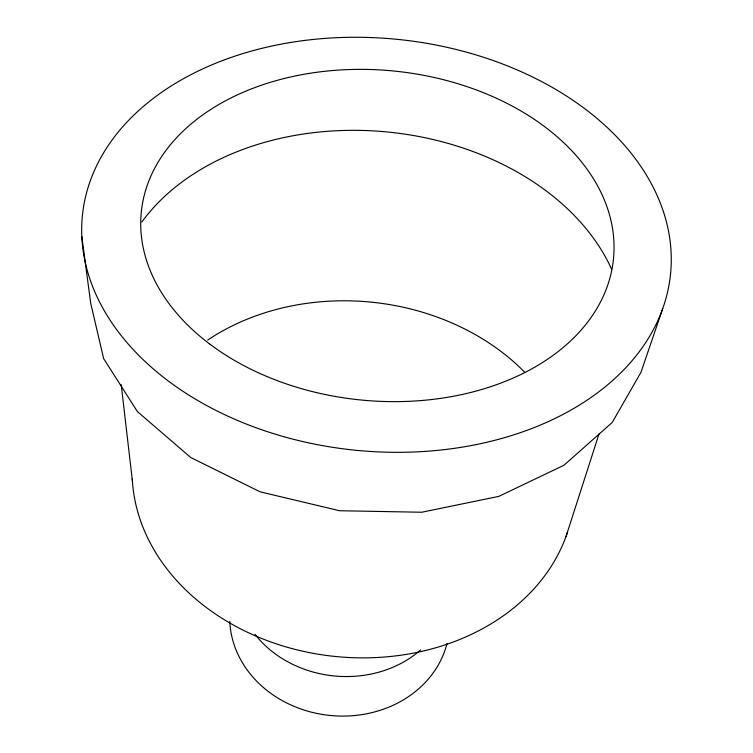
<?xml version="1.0" encoding="UTF-8"?>
<svg xmlns="http://www.w3.org/2000/svg" width="753" height="753" viewBox="0 0 753 753"><rect width="100%" height="100%" fill="white"/><g stroke="black" fill="none" stroke-linecap="round" stroke-linejoin="round"><path stroke-width="1.13" d="M566.021 536.503L599.077 433.766M662.706 308.626A295.524 206.51 5.6 0 1 172.258 383.898A295.524 206.51 5.6 0 1 294.442 41.867A295.524 206.51 5.6 0 1 662.706 308.626L640.982 372.293L612.208 422.471L563.922 465.269L498.797 496.387L421.746 512.238L339.603 510.741L260.105 491.831L190.725 457.513L137.366 411.552L103.65 358.607L90.755 303.506L81.813 236.611M121.205 384.623L132.424 481.129M567.583 531.995A221.73 178.075 5.6 0 1 329.532 655.835A221.73 178.075 5.6 0 1 132.283 478.776M207.677 340.064A221.73 178.075 5.6 0 1 524.54 372.048M141.846 221.956A256.764 188.062 5.6 0 1 388.284 132.067A256.764 188.062 5.6 0 1 611.549 269.028M420.701 649.877A106.662 90.897 5.6 0 1 254.919 634.242M446.99 643.523A110.032 95.443 5.6 0 1 329.758 715.435A110.032 95.443 5.6 0 1 229.797 621.263M209.447 343.839A237.251 165.312 5.6 0 0 605.77 290.423A237.251 165.312 5.6 0 0 316.928 72.25A237.251 165.312 5.6 0 0 209.447 343.839"/></g></svg>
